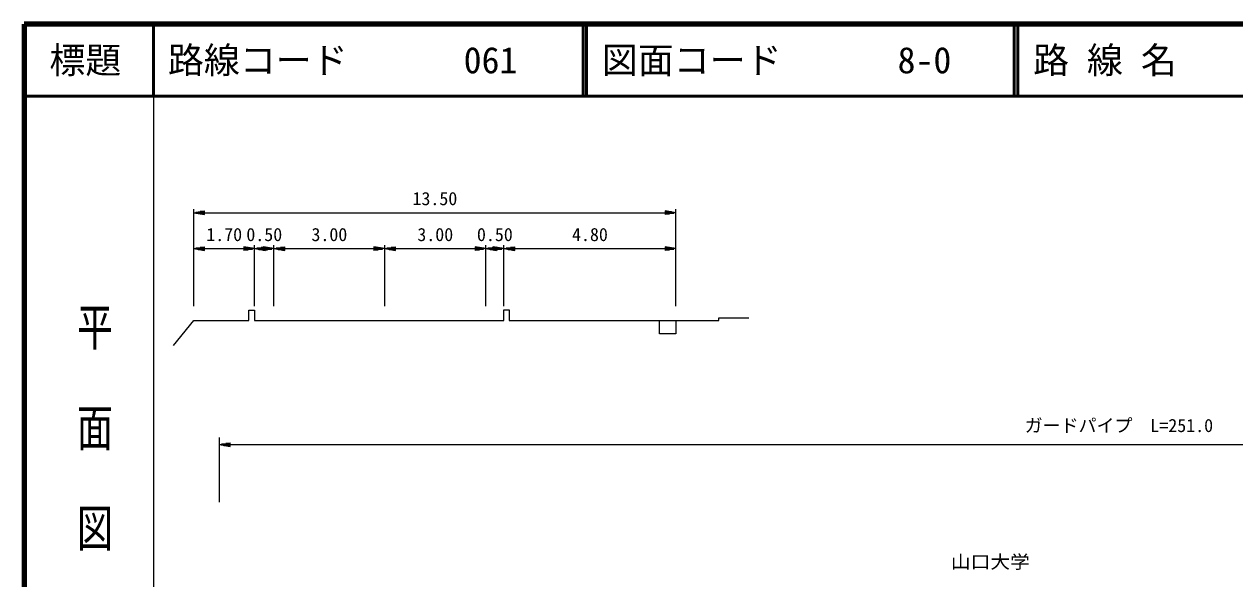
# Model space of a CAD drawing. Units: millimetres, scale not verified. Extents: x 40000 to 680000, y 20000 to 380000.
# Drawn here: x 40000 to 208440, y 302850 to 380000 of the extents above; entities that cross this region are included whole.
import ezdxf
from ezdxf.enums import TextEntityAlignment as Align

# ---------------------------------------------------------------- set-up
doc = ezdxf.new("R2010")
doc.units = ezdxf.units.MM
doc.header["$LTSCALE"] = 1000
for name, color, linetype, lineweight in [('M-BGD', 7, 'Continuous', 25), ('M-STR-HTXT', 7, 'Continuous', 13), ('M-TTL', 2, 'Continuous', 140), ('M-TTL-BAND', 7, 'Continuous', 25), ('M-TTL-LINE', 7, 'Continuous', 50)]:
    doc.layers.add(name, color=color, linetype=linetype, lineweight=lineweight)
doc.layers.add('M-TTL-TXT', color=7, linetype='Continuous')
doc.styles.add('@ＭＳ ゴシック', font='')
doc.styles.add('ＭＳ ゴシック', font='')
doc.styles.get('@ＭＳ ゴシック').set_extended_font_data('@MS Gothic')
doc.styles.get('ＭＳ ゴシック').set_extended_font_data('MS Gothic')

msp = doc.modelspace()

# ---------------------------------------------------------------- linework, layer by layer
at = {"layer": 'M-BGD'}
for points in [[(60795, 335298), (63601, 338778), (71236, 338778), (71236, 340234), (72053, 340234), (72053, 338778), (106747, 338778), (106747, 340270), (107457, 340270), (107457, 338778), (136648, 338778), (136648, 339169), (140803, 339169)], [(130682, 338778), (130682, 336932), (128409, 336932), (128409, 338778)]]:
    msp.add_lwpolyline(points, dxfattribs=at)
at = {"layer": 'M-STR-HTXT'}
for p, q in [((63601, 340778), (63601, 354278)), ((63601, 353778), (65101, 354028)), ((63601, 353778), (65101, 353528)), ((63601, 353778), (65101, 353778)), ((65101, 353828), (63901, 353828)), ((65101, 353728), (63901, 353728)), ((64201, 353878), (65101, 353878)), ((65101, 353928), (64501, 353928)), ((64801, 353978), (65101, 353978)), ((65101, 353528), (65101, 354028)), ((65101, 353778), (72053, 353778)), ((72053, 353778), (74751, 353778)), ((74751, 353778), (90163, 353778)), ((90163, 353778), (104226, 353778)), ((104226, 353778), (106747, 353778)), ((106747, 353778), (129182, 353778)), ((130682, 353778), (129182, 354028)), ((129182, 354028), (129182, 353528)), ((129482, 353978), (129182, 353978)), ((129182, 353928), (129782, 353928)), ((130082, 353878), (129182, 353878)), ((129182, 353828), (130382, 353828)), ((130682, 353778), (129182, 353528)), ((130682, 353778), (129182, 353778)), ((129182, 353728), (130382, 353728)), ((130682, 340778), (130682, 354278)), ((64201, 353678), (65101, 353678)), ((65101, 353628), (64501, 353628)), ((64801, 353578), (65101, 353578)), ((130082, 353678), (129182, 353678)), ((129182, 353628), (129782, 353628)), ((129482, 353578), (129182, 353578)), ((63601, 348778), (65101, 349028)), ((63601, 348778), (65101, 348528)), ((63601, 348778), (65101, 348778)), ((65101, 348828), (63901, 348828)), ((65101, 348728), (63901, 348728)), ((64201, 348878), (65101, 348878)), ((64201, 348678), (65101, 348678)), ((65101, 348928), (64501, 348928)), ((64801, 348978), (65101, 348978)), ((65101, 348528), (65101, 349028)), ((65101, 348778), (70553, 348778)), ((72053, 348778), (70553, 349028)), ((70553, 349028), (70553, 348528)), ((70853, 348978), (70553, 348978)), ((70553, 348928), (71153, 348928)), ((71453, 348878), (70553, 348878)), ((70553, 348828), (71753, 348828)), ((72053, 348778), (70553, 348528)), ((72053, 348778), (70553, 348778)), ((70553, 348728), (71753, 348728)), ((71453, 348678), (70553, 348678)), ((72053, 340778), (72053, 349278)), ((72053, 348778), (73553, 349028)), ((72053, 348778), (73553, 348528)), ((72053, 348778), (73553, 348778)), ((73553, 348828), (72353, 348828)), ((73553, 348728), (72353, 348728)), ((72653, 348878), (73553, 348878)), ((72653, 348678), (73553, 348678)), ((73553, 348928), (72953, 348928)), ((74751, 348778), (73251, 349028)), ((73251, 349028), (73251, 348528)), ((73551, 348978), (73251, 348978)), ((73251, 348928), (73851, 348928)), ((74151, 348878), (73251, 348878)), ((73251, 348828), (74451, 348828)), ((74751, 348778), (73251, 348528)), ((74751, 348778), (73251, 348778)), ((73251, 348728), (74451, 348728)), ((74151, 348678), (73251, 348678)), ((73253, 348978), (73553, 348978)), ((73553, 348528), (73553, 349028)), ((74751, 340778), (74751, 349278)), ((74751, 348778), (76251, 349028)), ((74751, 348778), (76251, 348528)), ((74751, 348778), (76251, 348778)), ((76251, 348828), (75051, 348828)), ((76251, 348728), (75051, 348728)), ((75351, 348878), (76251, 348878)), ((75351, 348678), (76251, 348678)), ((76251, 348928), (75651, 348928)), ((75951, 348978), (76251, 348978)), ((76251, 348528), (76251, 349028)), ((76251, 348778), (88663, 348778)), ((90163, 348778), (88663, 349028)), ((88663, 349028), (88663, 348528)), ((88963, 348978), (88663, 348978)), ((88663, 348928), (89263, 348928)), ((89563, 348878), (88663, 348878)), ((88663, 348828), (89863, 348828)), ((90163, 348778), (88663, 348528)), ((90163, 348778), (88663, 348778)), ((88663, 348728), (89863, 348728)), ((89563, 348678), (88663, 348678)), ((90163, 340778), (90163, 349278)), ((90163, 348778), (91663, 349028)), ((90163, 348778), (91663, 348528)), ((90163, 348778), (91663, 348778)), ((91663, 348828), (90463, 348828)), ((91663, 348728), (90463, 348728)), ((90763, 348878), (91663, 348878)), ((90763, 348678), (91663, 348678)), ((91663, 348928), (91063, 348928)), ((91363, 348978), (91663, 348978)), ((91663, 348528), (91663, 349028)), ((91663, 348778), (102726, 348778)), ((104226, 348778), (102726, 349028)), ((102726, 349028), (102726, 348528)), ((103026, 348978), (102726, 348978)), ((102726, 348928), (103326, 348928)), ((103626, 348878), (102726, 348878)), ((102726, 348828), (103926, 348828)), ((104226, 348778), (102726, 348528)), ((104226, 348778), (102726, 348778)), ((102726, 348728), (103926, 348728)), ((103626, 348678), (102726, 348678)), ((104226, 340778), (104226, 349278)), ((104226, 348778), (105726, 349028)), ((104226, 348778), (105726, 348528)), ((104226, 348778), (105726, 348778)), ((105726, 348828), (104526, 348828)), ((105726, 348728), (104526, 348728)), ((104826, 348878), (105726, 348878)), ((104826, 348678), (105726, 348678)), ((105726, 348928), (105126, 348928)), ((106747, 348778), (105247, 349028)), ((105247, 349028), (105247, 348528)), ((105547, 348978), (105247, 348978)), ((105247, 348928), (105847, 348928)), ((106147, 348878), (105247, 348878)), ((105247, 348828), (106447, 348828)), ((106747, 348778), (105247, 348528)), ((106747, 348778), (105247, 348778)), ((105247, 348728), (106447, 348728)), ((106147, 348678), (105247, 348678)), ((105426, 348978), (105726, 348978)), ((105726, 348528), (105726, 349028)), ((106747, 340778), (106747, 349278)), ((106747, 348778), (108247, 349028)), ((106747, 348778), (108247, 348528)), ((106747, 348778), (108247, 348778)), ((108247, 348828), (107047, 348828)), ((108247, 348728), (107047, 348728)), ((107347, 348878), (108247, 348878)), ((107347, 348678), (108247, 348678)), ((108247, 348928), (107647, 348928)), ((107947, 348978), (108247, 348978)), ((108247, 348528), (108247, 349028)), ((108247, 348778), (129182, 348778)), ((130682, 348778), (129182, 349028)), ((129182, 349028), (129182, 348528)), ((129482, 348978), (129182, 348978)), ((129182, 348928), (129782, 348928)), ((130082, 348878), (129182, 348878)), ((129182, 348828), (130382, 348828)), ((130682, 348778), (129182, 348528)), ((130682, 348778), (129182, 348778)), ((129182, 348728), (130382, 348728)), ((130082, 348678), (129182, 348678)), ((65101, 348628), (64501, 348628)), ((64801, 348578), (65101, 348578)), ((70553, 348628), (71153, 348628)), ((70853, 348578), (70553, 348578)), ((73553, 348628), (72953, 348628)), ((73251, 348628), (73851, 348628)), ((73551, 348578), (73251, 348578)), ((73253, 348578), (73553, 348578)), ((76251, 348628), (75651, 348628)), ((75951, 348578), (76251, 348578)), ((88663, 348628), (89263, 348628)), ((88963, 348578), (88663, 348578)), ((91663, 348628), (91063, 348628)), ((91363, 348578), (91663, 348578)), ((102726, 348628), (103326, 348628)), ((103026, 348578), (102726, 348578)), ((105726, 348628), (105126, 348628)), ((105247, 348628), (105847, 348628)), ((105547, 348578), (105247, 348578)), ((105426, 348578), (105726, 348578)), ((108247, 348628), (107647, 348628)), ((107947, 348578), (108247, 348578)), ((129182, 348628), (129782, 348628)), ((129482, 348578), (129182, 348578)), ((67167, 313512), (67167, 322512)), ((67167, 321512), (68667, 321762)), ((68667, 321262), (68667, 321762)), ((67167, 321512), (68667, 321262)), ((67167, 321512), (68667, 321512)), ((68667, 321562), (67467, 321562)), ((68667, 321462), (67467, 321462)), ((67767, 321612), (68667, 321612)), ((67767, 321412), (68667, 321412)), ((68667, 321662), (68067, 321662)), ((68667, 321362), (68067, 321362)), ((68367, 321712), (68667, 321712)), ((68367, 321312), (68667, 321312)), ((68667, 321512), (315958, 321512))]:
    msp.add_line(p, q, dxfattribs=at)
at = {"layer": 'M-TTL'}
for p, q in [((40000, 380000), (40000, 20000)), ((680000, 380000), (40000, 380000))]:
    msp.add_line(p, q, dxfattribs=at)
at = {"layer": 'M-TTL-BAND'}
msp.add_line((58000, 370000), (58000, 20000), dxfattribs=at)
at = {"layer": 'M-TTL-LINE'}
for p, q in [((58000, 380000), (58000, 370000)), ((117750, 380000), (117750, 370000)), ((118250, 380000), (118250, 370000)), ((177750, 380000), (177750, 370000)), ((178250, 380000), (178250, 370000)), ((40000, 370000), (680000, 370000))]:
    msp.add_line(p, q, dxfattribs=at)

# ---------------------------------------------------------------- texts
at = {"layer": 'M-BGD', "style": 'ＭＳ ゴシック', "width": 1.1}
msp.add_text('山口大学', height=1833, dxfattribs=at).set_placement((174432, 303741), align=Align.BOTTOM_CENTER)
at = {"layer": 'M-STR-HTXT', "style": 'ＭＳ ゴシック'}
for s, p in [('13.50', (97141, 354278)), ('1.70', (67827, 349278)), ('0.50', (73402, 349278)), ('3.00', (82457, 349278)), ('3.00', (97195, 349278)), ('0.50', (105487, 349278)), ('4.80', (118714, 349278)), ('ガードパイプ  L=251.0', (192312, 322712))]:
    msp.add_text(s, height=1833, dxfattribs=at).set_placement(p, align=Align.BOTTOM_CENTER)
at = {"layer": 'M-TTL-BAND', "style": '@ＭＳ ゴシック', "width": 1.4}
msp.add_text('平  面  図', height=3666, rotation=270, dxfattribs=at).set_placement((49777, 306475), align=Align.MIDDLE_RIGHT)
at = {"layer": 'M-TTL-TXT', "style": 'ＭＳ ゴシック'}
msp.add_text('標題', height=3666, dxfattribs=at).set_placement((48500, 375000), align=Align.MIDDLE_CENTER)
for s, p in [('路線コード', (60000, 375000)), ('路 線 名', (180380, 375000)), ('061', (101142, 375000)), ('図面コード', (120380, 375000)), ('8-0', (161521, 375000))]:
    msp.add_text(s, height=3666, dxfattribs=at).set_placement(p, align=Align.MIDDLE_LEFT)

doc.saveas('drawing.dxf')
